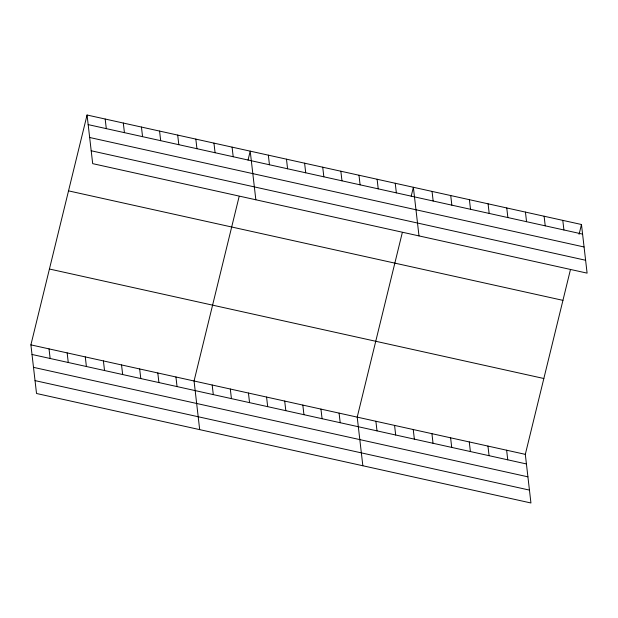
<?xml version="1.0" encoding="UTF-8"?>
<svg xmlns="http://www.w3.org/2000/svg" width="618" height="618" viewBox="0 0 618 618"><rect width="100%" height="100%" fill="white"/><g stroke="black" fill="none" stroke-linecap="round" stroke-linejoin="round"><path stroke-width="0.93" d="M570.352 270.012L525.315 454.354L530.939 502.982L36.524 393.496L30.9 344.867L87.061 115.018L581.476 224.504L587.1 273.133L92.685 163.646L87.061 115.018M239.096 196.663L194.06 380.997L199.684 429.626M248.034 160.077L250.213 151.147L255.844 199.776M402.256 232.793L357.212 417.127L362.843 465.756M411.194 196.207L413.372 187.277L418.996 235.906M579.074 234.322L581.476 224.504M88.173 124.62L582.581 234.106M89.656 137.497L584.072 246.984M91.194 150.769L585.609 260.255M68.528 190.869L562.944 300.356M49.432 269.015L543.848 378.502M30.9 344.867L525.315 454.354M32.012 354.469L526.428 463.956M33.503 367.347L527.919 476.833M35.033 380.618L529.448 490.097M562.797 220.371L563.91 229.966M544.118 216.23L545.23 225.833M525.439 212.098L526.551 221.7M506.76 207.965L507.872 217.559M488.081 203.824L489.193 213.426M506.636 450.213L507.749 459.815M469.41 199.691L470.514 209.286M487.957 446.08L489.07 455.682M450.731 195.551L451.843 205.153M469.278 441.947L470.391 451.542M432.052 191.418L433.164 201.02M450.607 437.807L451.712 447.409M431.928 433.674L433.033 443.268M395.242 183.268L396.354 192.862M413.249 429.533L414.361 439.135M377.119 179.251L378.224 188.853M394.57 425.4L395.682 435.002M358.988 175.234L360.101 184.836M375.891 421.267L377.003 430.862M340.858 171.225L341.97 180.819M322.727 167.208L323.84 176.81M339.089 413.11L340.194 422.712M304.604 163.191L305.709 172.793M320.958 409.101L322.071 418.695M286.474 159.181L287.586 168.776M302.828 405.084L303.94 414.686M268.343 155.164L269.456 164.767M284.697 401.067L285.81 410.669M266.574 397.057L267.679 406.652M232.09 147.138L233.195 156.733M248.444 393.04L249.556 402.642M213.959 143.121L215.072 152.723M230.313 389.023L231.426 398.625M195.829 139.104L196.941 148.706M212.183 385.014L213.295 394.608M177.698 135.095L178.811 144.689M159.575 131.078L160.68 140.68M175.929 376.98L177.042 386.582M141.445 127.061L142.557 136.663M157.799 372.971L158.911 382.565M123.314 123.052L124.427 132.646M139.668 368.954L140.78 378.556M105.184 119.035L106.296 128.637M121.545 364.937L122.65 374.539M103.415 360.927L104.527 370.522M85.284 356.91L86.396 366.513M67.153 352.893L68.266 362.496M49.031 348.884L50.143 358.479"/></g></svg>
